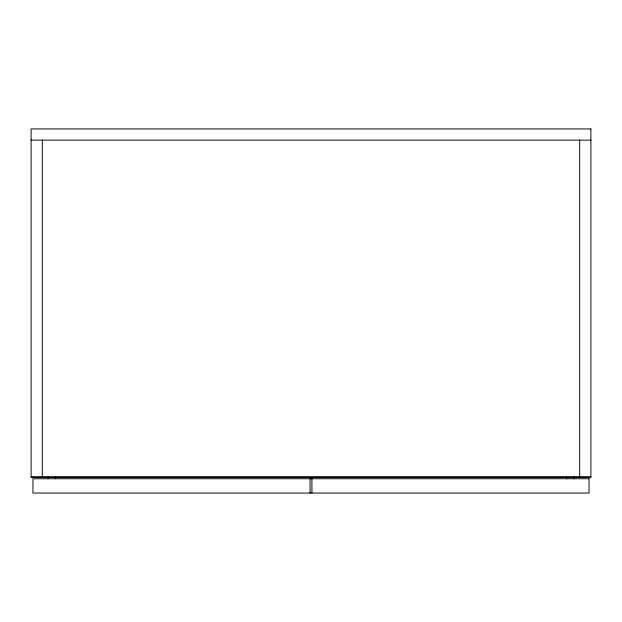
<?xml version="1.0" encoding="UTF-8"?>
<svg xmlns="http://www.w3.org/2000/svg" width="622" height="622" viewBox="0 0 622 622"><rect width="100%" height="100%" fill="white"/><g stroke="black" fill="none" stroke-linecap="round" stroke-linejoin="round"><path stroke-width="0.93" d="M31.1 140.137L590.9 140.137M31.1 476.887L590.9 476.887M579.704 140.137L579.704 477.261M574.106 476.81L574.106 478.753M566.642 476.817L566.642 478.753M311.933 478.753L311.933 493.059M310.067 478.753L310.067 493.059M55.358 476.81L55.358 478.753M47.894 476.81L47.894 478.753M42.296 140.137L42.296 477.261M590.9 128.941L31.1 128.941L31.1 477.261L590.9 477.261L590.9 128.941M589.034 478.753L32.966 478.753L32.966 493.059L589.034 493.059L589.034 478.753"/></g></svg>
